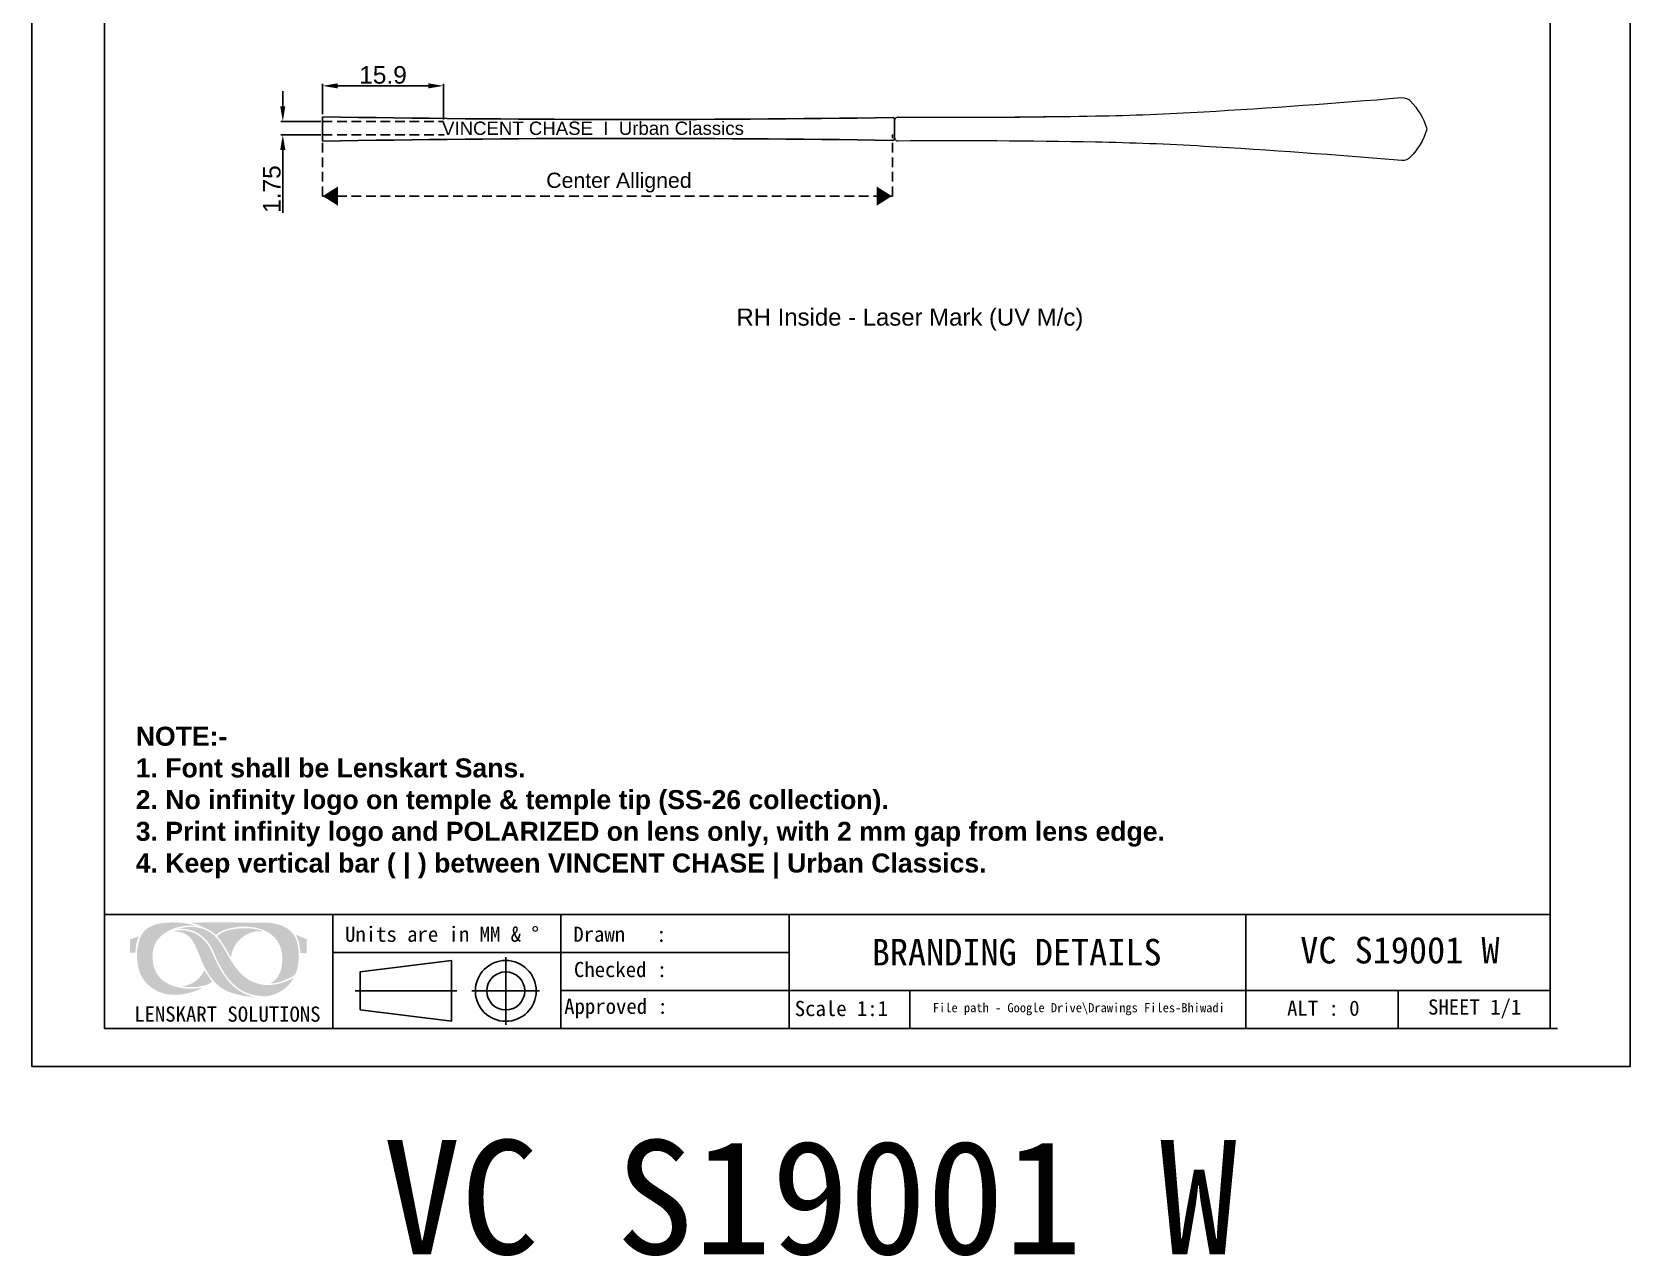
# Model space of a CAD drawing. Header units: millimetres. Extents: x 1336 to 2438, y 1230 to 1601.
# Drawn here: x 1335.6 to 1545.6, y 1278.7 to 1439.7 of the extents above; entities that cross this region are included whole.
import ezdxf

# ---------------------------------------------------------------- set-up
doc = ezdxf.new("R2010")
doc.units = ezdxf.units.MM
for name, pattern in [('ACAD_ISO02W100', [15, 12, -3]), ('DASHED', [19.05, 12.7, -6.35]), ('HIDDEN2', [0.1875, 0.125, -0.0625])]:
    doc.linetypes.add(name, pattern=pattern)
for name, color, linetype in [('Dimension', 3, 'Continuous'), ('Hidden Line', 1, 'HIDDEN2'), ('图框-线条', 7, 'Continuous')]:
    doc.layers.add(name, color=color, linetype=linetype)
doc.layers.add('绘图层', color=7, linetype='Continuous', lineweight=15)
doc.styles.get("Standard").update_dxf_attribs({"font": 'arial.ttf'})
doc.styles.add('宋体', font='SimSun.ttf')
doc.dimstyles.new('Standard$0', dxfattribs={"dimtxt": 2.3, "dimasz": 2, "dimexe": 1, "dimexo": 1, "dimgap": 1, "dimtad": 0, "dimtih": 1, "dimtoh": 1, "dimdec": 1, "dimzin": 0, "dimdsep": 46, "dimtxsty": 'Standard', "dimcen": 0, "dimclrd": 4, "dimclre": 4, "dimclrt": 4, "dimadec": 1, "dimazin": 0, "dimtfac": 1, "dimtdec": 1, "dimtofl": 0, "dimtmove": 0, "dimatfit": 0, "dimfxl": 1, "dimtolj": 1, "dimtzin": 0, "dimarcsym": 0})

# ---------------------------------------------------------------- blocks, each defined once
blk = doc.blocks.new('*D227')
at = {"layer": 'Defpoints', "color": 0, "transparency": 16777216}
for p in [(1373.82, 1432.57), (1373.82, 1428.59), (1389.71, 1427.89)]:
    blk.add_point(p, dxfattribs=at)
at = {"layer": 'Dimension', "color": 3, "lineweight": -2, "transparency": 16777216}
for p, q in [((1373.82, 1428.84), (1373.82, 1432.82)), ((1387.71, 1432.57), (1375.82, 1432.57)), ((1389.71, 1428.14), (1389.71, 1432.82))]:
    blk.add_line(p, q, dxfattribs=at)
at = {"layer": 'Dimension', "color": 3, "transparency": 16777216}
for points in [[(1375.82, 1432.91), (1375.82, 1432.24), (1373.82, 1432.57)], [(1387.71, 1432.91), (1387.71, 1432.24), (1389.71, 1432.57)]]:
    blk.add_solid(points, dxfattribs=at)
at = {"layer": 'Dimension', "transparency": 16777216, "insert": (1381.76, 1434), "char_height": 2.3, "attachment_point": 5}
blk.add_mtext('\\A1;15.9', dxfattribs=at)
blk = doc.blocks.new('*D228')
at = {"layer": 'Defpoints', "color": 0, "transparency": 16777216}
for p in [(1368.59, 1426.14), (1373.82, 1427.89), (1373.82, 1426.14)]:
    blk.add_point(p, dxfattribs=at)
at = {"layer": 'Dimension', "color": 3, "lineweight": -2, "transparency": 16777216}
for p, q in [((1368.59, 1429.89), (1368.59, 1431.89)), ((1373.57, 1427.89), (1368.34, 1427.89)), ((1373.57, 1426.14), (1368.34, 1426.14)), ((1368.59, 1424.14), (1368.59, 1415.86))]:
    blk.add_line(p, q, dxfattribs=at)
at = {"layer": 'Dimension', "color": 3, "transparency": 16777216}
for points in [[(1368.25, 1429.89), (1368.92, 1429.89), (1368.59, 1427.89)], [(1368.25, 1424.14), (1368.92, 1424.14), (1368.59, 1426.14)]]:
    blk.add_solid(points, dxfattribs=at)
at = {"layer": 'Dimension', "transparency": 16777216, "insert": (1367.16, 1419), "char_height": 2.3, "attachment_point": 5, "rotation": 90}
blk.add_mtext('\\A1;1.75', dxfattribs=at)

msp = doc.modelspace()

# ---------------------------------------------------------------- hatches: boundary and pattern name
at = {"layer": 'Hidden Line', "linetype": 'DASHED', "ltscale": 0.1}
h = msp.add_hatch(color=7, dxfattribs=at)
h.dxf.hatch_style = 1
h.paths.add_polyline_path([(1375.839, 1416.815), (1373.834, 1418.077), (1375.839, 1419.338)])
h = msp.add_hatch(color=7, dxfattribs=at)
h.dxf.hatch_style = 1
h.paths.add_polyline_path([(1446.628, 1416.815), (1448.633, 1418.077), (1446.628, 1419.338)])
at = {"layer": '图框-线条', "lineweight": 0, "ltscale": 0.1}
h = msp.add_hatch(color=252, dxfattribs=at)
edge = h.paths.add_edge_path()
edge.add_spline(control_points=[(1348.504, 1320.32), (1348.504, 1320.32), (1348.502, 1318.606), (1348.502, 1318.606), (1348.502, 1318.606), (1348.502, 1318.606), (1349.215, 1318.606), (1349.215, 1318.606), (1349.215, 1318.606), (1349.268, 1319.007), (1349.274, 1319.356), (1349.352, 1319.755), (1349.352, 1319.755), (1349.421, 1320.105), (1349.528, 1320.455), (1349.651, 1320.757), (1349.651, 1320.757), (1349.651, 1320.757), (1348.504, 1320.32), (1348.504, 1320.32)], knot_values=[0, 0, 0, 0, 0.1666667, 0.1666667, 0.1666667, 0.1666767, 0.3333333, 0.3333333, 0.3333333, 0.3333433, 0.5, 0.5, 0.5, 0.50001, 0.6666667, 0.6666667, 0.6666667, 0.6666767, 1, 1, 1, 1], degree=3, periodic=0)
edge = h.paths.add_edge_path()
edge.add_spline(control_points=[(1370.905, 1318.532), (1370.905, 1318.532), (1371.711, 1318.525), (1371.711, 1318.525), (1371.711, 1318.525), (1371.711, 1318.525), (1371.714, 1320.379), (1371.714, 1320.379), (1371.714, 1320.379), (1371.714, 1320.379), (1370.302, 1320.939), (1370.302, 1320.939), (1370.302, 1320.939), (1370.447, 1320.581), (1370.608, 1320.321), (1370.717, 1319.873), (1370.717, 1319.873), (1370.829, 1319.417), (1370.865, 1319.019), (1370.905, 1318.532)], knot_values=[0, 0, 0, 0, 0.1666667, 0.1666667, 0.1666667, 0.1666767, 0.3333333, 0.3333333, 0.3333333, 0.3333433, 0.5, 0.5, 0.5, 0.50001, 0.6666667, 0.6666667, 0.6666667, 0.6666767, 1, 1, 1, 1], degree=3, periodic=0)
edge = h.paths.add_edge_path(flags=17)
edge.add_spline(control_points=[(1355.422, 1314.188), (1355.554, 1314.08), (1356.378, 1314.065), (1356.521, 1314.061), (1356.521, 1314.061), (1357.399, 1314.034), (1358.722, 1314.248), (1359.297, 1314.803), (1359.297, 1314.803), (1359.245, 1314.885), (1359.213, 1314.919), (1359.157, 1314.986), (1359.157, 1314.986), (1359.157, 1314.986), (1358.288, 1316.276), (1358.288, 1316.276), (1358.288, 1316.276), (1358.077, 1316.015), (1357.985, 1315.521), (1357.183, 1314.905), (1357.183, 1314.905), (1356.71, 1314.542), (1356.151, 1314.288), (1355.422, 1314.188)], knot_values=[0, 0, 0, 0, 0.1428571, 0.1428571, 0.1428571, 0.1428671, 0.2857143, 0.2857143, 0.2857143, 0.2857243, 0.4285714, 0.4285714, 0.4285714, 0.4285814, 0.5714286, 0.5714286, 0.5714286, 0.5714386, 0.7142857, 0.7142857, 0.7142857, 0.7142957, 1, 1, 1, 1], degree=3, periodic=0)
edge = h.paths.add_edge_path(flags=17)
edge.add_spline(control_points=[(1359.971, 1320.764), (1360.019, 1320.681), (1360.031, 1320.691), (1360.094, 1320.619), (1360.094, 1320.619), (1360.742, 1319.877), (1361.672, 1318.086), (1361.792, 1317.961), (1361.792, 1317.961), (1361.852, 1319.461), (1363.105, 1320.769), (1364.34, 1321.201), (1364.34, 1321.201), (1364.988, 1321.428), (1365.337, 1321.434), (1366.059, 1321.368), (1366.059, 1321.368), (1365.821, 1321.562), (1364.815, 1321.726), (1364.559, 1321.755), (1364.559, 1321.755), (1363.347, 1321.893), (1361.591, 1321.778), (1360.515, 1321.175), (1360.515, 1321.175), (1360.345, 1321.08), (1360.034, 1320.885), (1359.971, 1320.764)], knot_values=[0, 0, 0, 0, 0.125, 0.125, 0.125, 0.12501, 0.25, 0.25, 0.25, 0.25001, 0.375, 0.375, 0.375, 0.37501, 0.5, 0.5, 0.5, 0.50001, 0.625, 0.625, 0.625, 0.62501, 0.75, 0.75, 0.75, 0.75001, 1, 1, 1, 1], degree=3, periodic=0)
edge = h.paths.add_edge_path()
edge.add_spline(control_points=[(1359.39, 1318.411), (1358.983, 1319.328), (1358.857, 1319.583), (1358.218, 1320.272), (1358.218, 1320.272), (1357.342, 1321.215), (1355.998, 1321.685), (1354.671, 1321.505), (1354.671, 1321.505), (1354.584, 1321.493), (1354.508, 1321.482), (1354.423, 1321.465), (1354.423, 1321.465), (1354.423, 1321.465), (1354.19, 1321.394), (1354.19, 1321.394), (1354.19, 1321.394), (1354.958, 1321.356), (1355.555, 1321.245), (1356.063, 1320.86), (1356.063, 1320.86), (1356.569, 1320.478), (1356.764, 1320.175), (1357.088, 1319.511), (1357.088, 1319.511), (1357.617, 1318.429), (1357.975, 1317.218), (1358.567, 1316.216), (1358.567, 1316.216), (1359.198, 1315.149), (1359.809, 1314.368), (1360.873, 1313.748), (1360.873, 1313.748), (1361.727, 1313.251), (1363.517, 1312.78), (1364.707, 1312.828), (1364.707, 1312.828), (1364.574, 1312.893), (1364.389, 1312.918), (1364.232, 1312.966), (1364.232, 1312.966), (1362.021, 1313.64), (1360.744, 1315.517), (1359.77, 1317.576), (1359.77, 1317.576), (1359.638, 1317.854), (1359.516, 1318.127), (1359.39, 1318.411)], knot_values=[0, 0, 0, 0, 0.0769231, 0.0769231, 0.0769231, 0.0769331, 0.1538462, 0.1538462, 0.1538462, 0.1538562, 0.2307692, 0.2307692, 0.2307692, 0.2307792, 0.3076923, 0.3076923, 0.3076923, 0.3077023, 0.3846154, 0.3846154, 0.3846154, 0.3846254, 0.4615385, 0.4615385, 0.4615385, 0.4615485, 0.5384615, 0.5384615, 0.5384615, 0.5384715, 0.6153846, 0.6153846, 0.6153846, 0.6153946, 0.6923077, 0.6923077, 0.6923077, 0.6923177, 0.7692308, 0.7692308, 0.7692308, 0.7692408, 0.8461538, 0.8461538, 0.8461538, 0.8461638, 1, 1, 1, 1], degree=3, periodic=0)
edge = h.paths.add_edge_path()
edge.add_spline(control_points=[(1370.015, 1315.263), (1369.979, 1315.261), (1369.159, 1314.871), (1368.993, 1314.807), (1368.993, 1314.807), (1368.641, 1314.67), (1368.224, 1314.542), (1367.832, 1314.466), (1367.832, 1314.466), (1366.856, 1314.277), (1366.144, 1314.281), (1365.212, 1314.553), (1365.212, 1314.553), (1363.626, 1315.015), (1362.703, 1316.126), (1361.957, 1317.285), (1361.957, 1317.285), (1360.634, 1319.337), (1360.098, 1321.327), (1357.548, 1321.871), (1357.548, 1321.871), (1357.119, 1321.963), (1356.608, 1321.999), (1356.155, 1321.964), (1356.155, 1321.964), (1355.849, 1321.94), (1355.129, 1321.869), (1354.909, 1321.737), (1354.909, 1321.737), (1356.034, 1321.762), (1356.912, 1321.544), (1357.707, 1320.974), (1357.707, 1320.974), (1359.361, 1319.79), (1359.412, 1318.546), (1360.277, 1317.003), (1360.277, 1317.003), (1360.692, 1316.263), (1360.991, 1315.687), (1361.563, 1315.018), (1361.563, 1315.018), (1362.75, 1313.63), (1364.012, 1313.013), (1365.955, 1312.872), (1365.955, 1312.872), (1366.893, 1312.803), (1367.835, 1313.215), (1368.454, 1313.605), (1368.454, 1313.605), (1368.881, 1313.874), (1369.217, 1314.212), (1369.537, 1314.579), (1369.537, 1314.579), (1369.704, 1314.771), (1369.884, 1315.055), (1370.015, 1315.263)], knot_values=[0, 0, 0, 0, 0.0666667, 0.0666667, 0.0666667, 0.0666767, 0.1333333, 0.1333333, 0.1333333, 0.1333433, 0.2, 0.2, 0.2, 0.20001, 0.2666667, 0.2666667, 0.2666667, 0.2666767, 0.3333333, 0.3333333, 0.3333333, 0.3333433, 0.4, 0.4, 0.4, 0.40001, 0.4666667, 0.4666667, 0.4666667, 0.4666767, 0.5333333, 0.5333333, 0.5333333, 0.5333433, 0.6, 0.6, 0.6, 0.60001, 0.6666667, 0.6666667, 0.6666667, 0.6666767, 0.7333333, 0.7333333, 0.7333333, 0.7333433, 0.8, 0.8, 0.8, 0.80001, 0.8666667, 0.8666667, 0.8666667, 0.8666767, 1, 1, 1, 1], degree=3, periodic=0)
edge = h.paths.add_edge_path()
edge.add_spline(control_points=[(1359.818, 1320.924), (1360.378, 1321.359), (1360.541, 1321.498), (1361.36, 1321.727), (1361.36, 1321.727), (1363.23, 1322.251), (1365.643, 1322.113), (1367.11, 1320.961), (1367.11, 1320.961), (1367.913, 1320.331), (1368.568, 1319.226), (1368.53, 1317.678), (1368.53, 1317.678), (1368.502, 1316.535), (1368.222, 1315.428), (1367.316, 1314.77), (1367.316, 1314.77), (1367.256, 1314.726), (1367.009, 1314.573), (1366.952, 1314.554), (1366.952, 1314.554), (1367.841, 1314.499), (1369.236, 1315.102), (1369.97, 1315.519), (1369.97, 1315.519), (1370.247, 1315.676), (1370.218, 1315.649), (1370.336, 1315.969), (1370.336, 1315.969), (1370.802, 1317.232), (1370.817, 1318.981), (1370.393, 1320.208), (1370.393, 1320.208), (1370.198, 1320.772), (1369.984, 1321.068), (1369.616, 1321.436), (1369.616, 1321.436), (1368.856, 1322.197), (1367.346, 1322.552), (1366.254, 1322.551), (1366.254, 1322.551), (1363.028, 1322.55), (1359.72, 1322.586), (1356.515, 1322.55), (1356.515, 1322.55), (1356.747, 1322.448), (1357.163, 1322.352), (1357.432, 1322.255), (1357.432, 1322.255), (1357.704, 1322.156), (1358.885, 1321.6), (1359.116, 1321.46), (1359.116, 1321.46), (1359.436, 1321.266), (1359.758, 1320.957), (1359.818, 1320.924)], knot_values=[0, 0, 0, 0, 0.0666667, 0.0666667, 0.0666667, 0.0666767, 0.1333333, 0.1333333, 0.1333333, 0.1333433, 0.2, 0.2, 0.2, 0.20001, 0.2666667, 0.2666667, 0.2666667, 0.2666767, 0.3333333, 0.3333333, 0.3333333, 0.3333433, 0.4, 0.4, 0.4, 0.40001, 0.4666667, 0.4666667, 0.4666667, 0.4666767, 0.5333333, 0.5333333, 0.5333333, 0.5333433, 0.6, 0.6, 0.6, 0.60001, 0.6666667, 0.6666667, 0.6666667, 0.6666767, 0.7333333, 0.7333333, 0.7333333, 0.7333433, 0.8, 0.8, 0.8, 0.80001, 0.8666667, 0.8666667, 0.8666667, 0.8666767, 1, 1, 1, 1], degree=3, periodic=0)
edge = h.paths.add_edge_path()
edge.add_spline(control_points=[(1358.036, 1313.971), (1357.898, 1313.978), (1357.634, 1313.917), (1357.472, 1313.902), (1357.472, 1313.902), (1354.902, 1313.662), (1351.865, 1314.34), (1351.497, 1317.484), (1351.497, 1317.484), (1351.326, 1318.949), (1351.782, 1320.276), (1352.958, 1321.083), (1352.958, 1321.083), (1354.131, 1321.888), (1355.307, 1322.206), (1357.038, 1322.157), (1357.038, 1322.157), (1357.038, 1322.157), (1356.341, 1322.351), (1356.341, 1322.351), (1356.341, 1322.351), (1354.813, 1322.678), (1352.527, 1322.692), (1351.178, 1322.02), (1351.178, 1322.02), (1350.414, 1321.639), (1349.989, 1321.073), (1349.697, 1320.123), (1349.697, 1320.123), (1349.199, 1318.501), (1349.345, 1316.003), (1350.56, 1314.724), (1350.56, 1314.724), (1350.717, 1314.558), (1350.789, 1314.445), (1350.976, 1314.296), (1350.976, 1314.296), (1351.167, 1314.145), (1351.203, 1314.092), (1351.444, 1313.921), (1351.444, 1313.921), (1353.021, 1312.806), (1355.073, 1312.869), (1356.876, 1313.473), (1356.876, 1313.473), (1357.086, 1313.543), (1357.29, 1313.626), (1357.483, 1313.709), (1357.483, 1313.709), (1357.605, 1313.761), (1357.968, 1313.955), (1358.036, 1313.971)], knot_values=[0, 0, 0, 0, 0.0714286, 0.0714286, 0.0714286, 0.0714386, 0.1428571, 0.1428571, 0.1428571, 0.1428671, 0.2142857, 0.2142857, 0.2142857, 0.2142957, 0.2857143, 0.2857143, 0.2857143, 0.2857243, 0.3571429, 0.3571429, 0.3571429, 0.3571529, 0.4285714, 0.4285714, 0.4285714, 0.4285814, 0.5, 0.5, 0.5, 0.50001, 0.5714286, 0.5714286, 0.5714286, 0.5714386, 0.6428571, 0.6428571, 0.6428571, 0.6428671, 0.7142857, 0.7142857, 0.7142857, 0.7142957, 0.7857143, 0.7857143, 0.7857143, 0.7857243, 0.8571429, 0.8571429, 0.8571429, 0.8571529, 1, 1, 1, 1], degree=3, periodic=0)

# ---------------------------------------------------------------- linework, layer by layer
for p, q in [((1373.815, 1428.508), (1373.815, 1425.308)), ((1448.97, 1427.646), (1448.97, 1428.201)), ((1448.97, 1427.683), (1448.97, 1426.094)), ((1448.97, 1427.646), (1448.97, 1425.908)), ((1448.97, 1425.61), (1448.97, 1425.908)), ((1345.146, 1323.624), (1535.146, 1323.624)), ((1375.146, 1323.624), (1375.146, 1308.624)), ((1405.146, 1323.624), (1405.146, 1308.624)), ((1435.146, 1323.624), (1435.146, 1308.624)), ((1495.146, 1308.624), (1495.146, 1323.624)), ((1375.146, 1318.624), (1435.146, 1318.624)), ((1397.891, 1309.121), (1397.891, 1318.009)), ((1378.081, 1313.565), (1391.473, 1313.565)), ((1393.447, 1313.565), (1402.335, 1313.565)), ((1405.146, 1313.624), (1535.146, 1313.624)), ((1450.985, 1313.611), (1450.985, 1308.611)), ((1515.146, 1308.624), (1515.146, 1313.624)), ((1345.146, 1308.624), (1536.11, 1308.624))]:
    msp.add_line(p, q)
at = {"lineweight": 13, "ltscale": 0.1}
msp.add_line((1448.97, 1425.818), (1448.97, 1427.958), dxfattribs=at)
for points in [[(1335.628, 1303.624), (1545.628, 1303.624), (1545.628, 1600.624), (1335.628, 1600.624)], [(1378.741, 1311.065), (1390.741, 1309.565), (1390.741, 1317.565), (1378.741, 1316.065)]]:
    msp.add_lwpolyline(points, close=True)
msp.add_lwpolyline([(1535.146, 1308.624), (1535.146, 1595.624), (1345.146, 1595.624), (1345.146, 1308.624)])
msp.add_lwpolyline([(1457.7, 1428.438, 0.0043497), (1475.387, 1428.611, 0.0101789), (1489.625, 1429.165, 0.0061096), (1515.618, 1431.024, -0.2354789), (1516.795, 1430.556, -0.1087845), (1518.902, 1427.05, -0.1636469), (1518.902, 1426.731, -0.1087845), (1516.795, 1423.225, -0.2354789), (1515.618, 1422.756, 0.0061096), (1489.625, 1424.616, 0.0101789), (1475.387, 1425.169, 0.0063727), (1449.473, 1425.318, 0.0063727)], format="xyb", dxfattribs=at)
at = {"color": 251, "linetype": 'ACAD_ISO02W100', "lineweight": 13, "ltscale": 0.05}
msp.add_lwpolyline([(1518.93, 1426.89), (1518.927, 1426.89)], dxfattribs=at)
for radius in [4, 2.5]:
    msp.add_circle((1397.891, 1313.565), radius)
for centre, radius, start, end in [((1414.613, 3766.102), 2337.95, 269.000132, 270.837045), ((1448.77, 1428.201), 0.2, 0, 90.83705), ((1414.443, -894.403), 2320.066, 89.152307, 91.00338), ((1448.77, 1425.61), 0.2, 269.15231, 0)]:
    msp.add_arc(centre, radius, start, end)
at = {"lineweight": 13, "ltscale": 0.1}
for centre, radius, start, end in [((1449.47, 1427.958), 0.5, 89.58216, 180), ((1455.716, 2284.379), 855.943, 269.582156, 270.947257), ((1449.47, 1425.818), 0.5, 180, 270.40091)]:
    msp.add_arc(centre, radius, start, end, dxfattribs=at)
at = {"layer": 'Hidden Line', "linetype": 'DASHED', "ltscale": 0.1}
for p, q in [((1373.815, 1427.885), (1389.708, 1427.885)), ((1373.815, 1426.135), (1389.791, 1426.135))]:
    msp.add_line(p, q, dxfattribs=at)
at = {"layer": 'Hidden Line', "color": 7, "linetype": 'DASHED', "ltscale": 0.1}
for p, q in [((1448.724, 1418.087), (1448.724, 1426.183)), ((1373.815, 1418.087), (1373.815, 1425.308)), ((1373.815, 1418.087), (1448.724, 1418.087))]:
    msp.add_line(p, q, dxfattribs=at)

# ---------------------------------------------------------------- texts
for s, insert, char_height, width, attachment_point in [('\\pxql;{\\fArial|b1|i0|c0|p34;NOTE:-\\P\\pq*;1. Font shall be Lenskart Sans.^J2. No infinity logo on temple & temple tip (SS-26 collection).^J3. Print infinity logo and POLARIZED on lens only, with 2 mm gap from lens edge.^J4. Keep vertical bar ( | ) between VINCENT CHASE | Urban Classics.}', (1349.27, 1348.305), 2.5, 135.45164, 1), ('{\\fNSimSun|b0|i0|c0|p49;VC S19001 W}', (1437.897, 1286.323), 15, 239.42857, 5)]:
    msp.add_mtext(s, dxfattribs=dict(insert=insert, char_height=char_height, width=width, attachment_point=attachment_point))
at = {"layer": '绘图层', "color": 7, "linetype": 'ByBlock', "lineweight": 9, "attachment_point": 5, "style": '宋体'}
for s, insert, char_height, width in [('{\\fArial|b0|i0|c0|p34;VINCENT CHASE  I  Urban Classics}', (1409.35, 1426.988), 1.75, 43.56692), ('{\\fArial|b0|i0|c0|p34;Center Alligned}', (1412.76, 1419.854), 2, 25.98651), ('{\\fArial|b0|i0|c0|p34;RH Inside - Laser Mark (UV M/c)}', (1450.993, 1401.831), 2.25, 60.28446), ('\\pxql;{\\fNSimSun|b0|i0|c0|p49;Units are in MM & %%D}', (1392.04, 1321.005), 2, 30.54433), ('\\pxql;{\\fNSimSun|b0|i0|c0|p49;Drawn   : }', (1422.04, 1321.005), 2, 30.54433), ('{\\fNSimSun|b0|i0|c0|p49;BRANDING DETAILS}', (1465.027, 1318.628), 3.5, 71.00952), ('{\\fNSimSun|b0|i0|c0|p49;VC S19001 W}', (1515.385, 1318.895), 3.5, 46.46972), ('\\pxql;{\\fNSimSun|b0|i0|c0|p49;Checked : }', (1418.299, 1316.359), 2, 22.90147), ('\\pxql;{\\fNSimSun|b0|i0|c0|p49;Approved :}', (1417.023, 1311.253), 2, 22.90147), ('{\\fNSimSun|b0|i0|c0|p49;SHEET 1/1}', (1525.206, 1311.205), 2, 17.27914), ('{\\fSimSun|b0|i0|c134|p2;LENSKART SOLUTIONS}', (1361.31, 1310.499), 2, 58.97445), ('\\pxql;{\\fNSimSun|b0|i0|c0|p49;Scale 1:1}', (1447.321, 1311.239), 2, 22.90147), ('\\pxql;{\\fNSimSun|b0|i0|c0|p49;File path - Google Drive\\\\Drawings Files-Bhiwadi}', (1498.957, 1311.161), 1.2, 89.88999), ('{\\fNSimSun|b0|i0|c0|p49;ALT : 0}', (1505.323, 1311.28), 2, 17.27914)]:
    msp.add_mtext(s, dxfattribs=dict(at, insert=insert, char_height=char_height, width=width))

# ---------------------------------------------------------------- dimensions: what is measured, and where the dimension line sits
at = {"layer": 'Dimension'}
dim = msp.add_linear_dim(base=(1373.815, 1432.574), p1=(1389.708, 1427.885), p2=(1373.815, 1428.59), dimstyle='Standard$0', override={"dimexe": 0.25, "dimexo": 0.25, "dimgap": 0.25, "dimtad": 1, "dimtih": 0, "dimtoh": 0, "dimclrd": 3, "dimclre": 3, "dimclrt": 256, "dimadec": 2, "dimtdec": 2, "dimatfit": 3}, dxfattribs=at)
dim.commit()
dim.dimension.update_dxf_attribs({"geometry": '*D227', "text_midpoint": (1381.761, 1433.998)})
dim = msp.add_linear_dim(base=(1368.587, 1426.135), p1=(1373.815, 1427.885), p2=(1373.815, 1426.135), angle=90, dimstyle='Standard$0', override={"dimexe": 0.25, "dimexo": 0.25, "dimgap": 0.25, "dimtad": 1, "dimtih": 0, "dimtoh": 0, "dimdec": 2, "dimclrd": 3, "dimclre": 3, "dimclrt": 256, "dimadec": 2, "dimtdec": 2, "dimatfit": 3}, dxfattribs=at)
dim.commit()
dim.dimension.update_dxf_attribs({"geometry": '*D228', "text_midpoint": (1367.163, 1418.998)})

doc.saveas('drawing.dxf')
